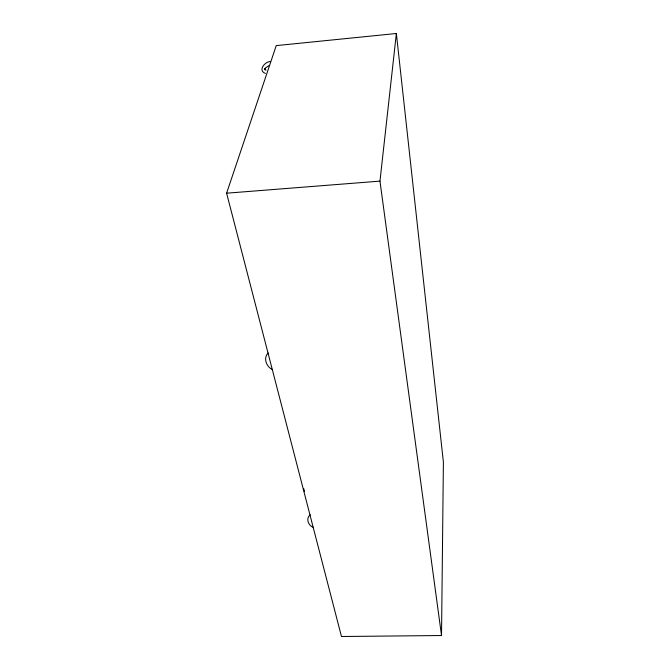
<?xml version="1.0" encoding="UTF-8"?>
<svg xmlns="http://www.w3.org/2000/svg" width="670" height="670" viewBox="0 0 670 670"><rect width="100%" height="100%" fill="white"/><g stroke="black" fill="none" stroke-linecap="round" stroke-linejoin="round"><path stroke-width="1" d="M441.522 635.529L443.398 462.183L396.364 33.5L276.241 45.61L226.602 193.195L341.474 636.5L441.522 635.529L379.965 181.126L396.364 33.5M268.142 352.981C263.025 358.107 266.375 366.532 272.196 369.497M310.252 514.769C305.528 518.295 308.217 525.431 313.099 527.298M268.997 65.601L265.454 67.946L264.625 69.286L264.859 68.575L264.801 69.797L264.633 69.01L265.998 70.266M270.605 61.489C264.809 61.531 257.556 70.467 265.362 73.44M226.602 193.195L379.965 181.126M303.669 488.413L304.448 491.42"/></g></svg>
